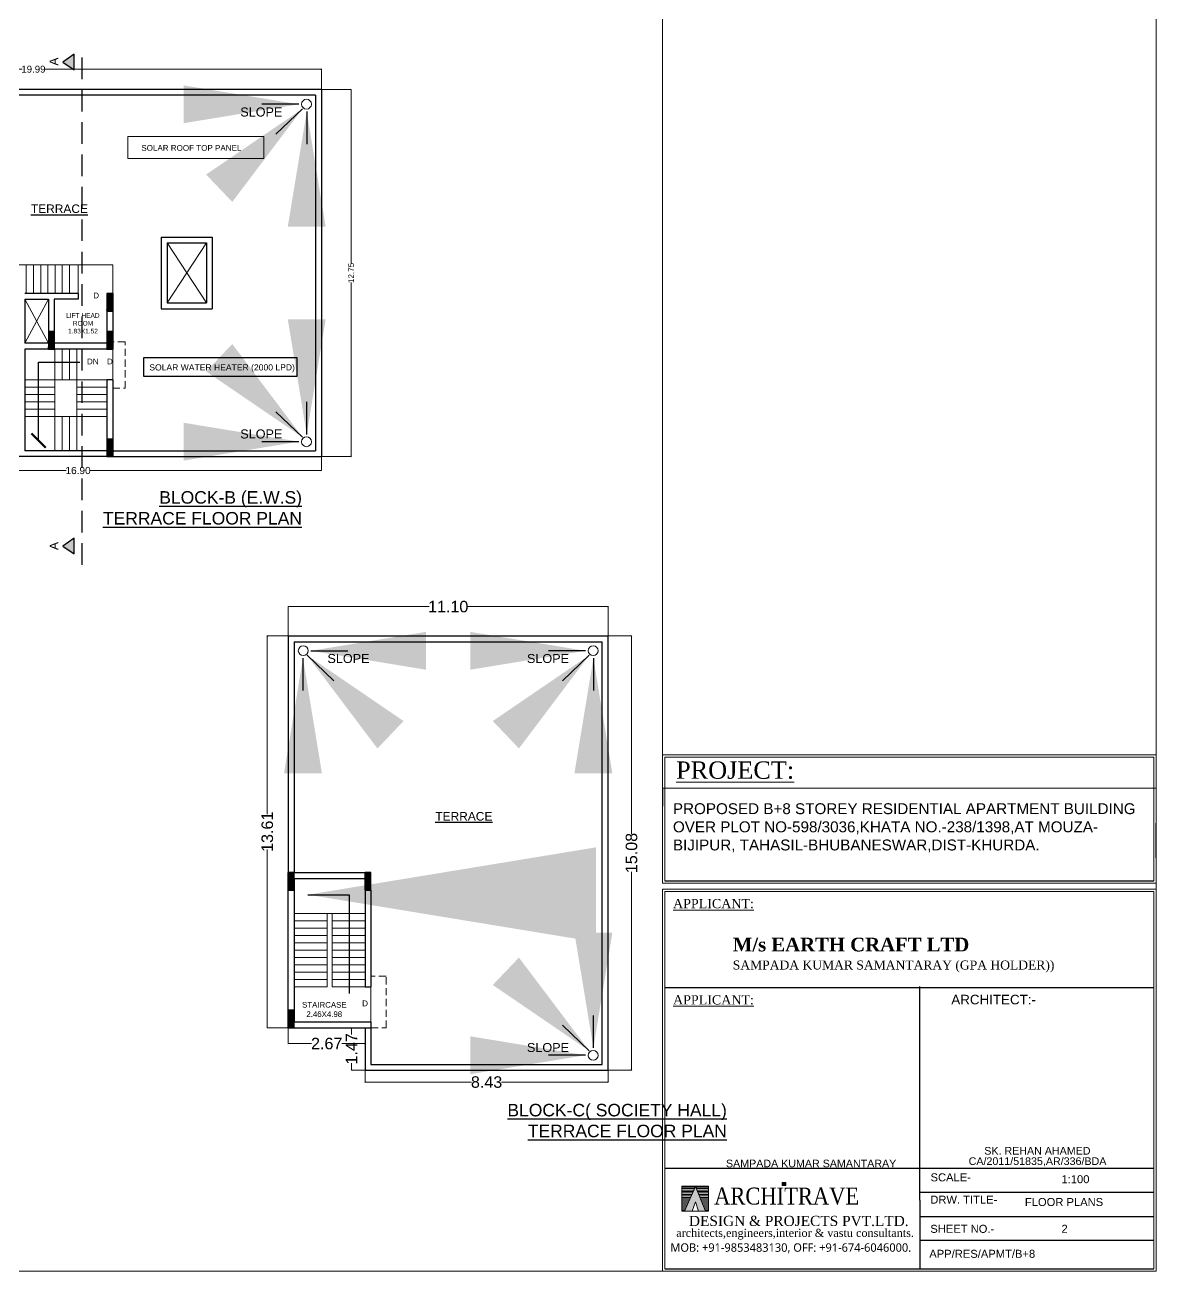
# Model space of a CAD drawing. Header units: metres. Extents: x 0 to 63445, y 32350 to 32804.
# Drawn here: x 63256.6 to 63295.86, y 32720.57 to 32763.85 of the extents above; entities that cross this region are included whole.
import ezdxf

# ---------------------------------------------------------------- set-up
doc = ezdxf.new("R2010")
doc.units = ezdxf.units.M
doc.header["$MEASUREMENT"] = 0
doc.header["$PDMODE"] = 34
doc.header["$PDSIZE"] = -10
doc.linetypes.add('ACAD_ISO03W100', pattern=[30, 12, -18])
doc.linetypes.add('DASHED2', pattern=[0.375, 0.25, -0.125])
doc.layers.get('0').update_dxf_attribs({"lineweight": 25})
for name, color, linetype, lineweight in [('ar-ic', 65, 'ACAD_ISO03W100', 20), ('colum', 1, 'Continuous', 30), ('COLUMN', 1, 'Continuous', 30), ('DIM', 56, 'Continuous', 20), ('elev', 252, 'Continuous', 20), ('ELEVATION', 142, 'Continuous', 9), ('hatch', 251, 'Continuous', 20), ('site', 15, 'Continuous', 50), ('STEPS', 114, 'Continuous', 20), ('TEXT-2', 65, 'Continuous', 18), ('wall', 7, 'Continuous', 30), ('window', 154, 'Continuous', 9)]:
    doc.layers.add(name, color=color, linetype=linetype, lineweight=lineweight)
doc.layers.add('text', color=65, linetype='Continuous')
doc.styles.add('8IN', font='arial.ttf', dxfattribs={"height": 8})
doc.styles.add('AutoDCRFont', font='arial.ttf')
doc.styles.add('Schedule', font='arial.ttf')
doc.styles.add('small int', font='arial.ttf', dxfattribs={"height": 18})
doc.styles.get("Standard").update_dxf_attribs({"font": 'arial.ttf', "height": 0.4})
doc.styles.add('style1', font='verdana.ttf', dxfattribs={"height": 8})
doc.styles.add('TNR', font='times.ttf', dxfattribs={"height": 0.5})
doc.dimstyles.new('ARCHANA', dxfattribs={"dimscale": 0, "dimtxt": 0.5, "dimasz": 0.5, "dimexe": 0, "dimexo": 0, "dimgap": 0, "dimtad": 0, "dimzin": 0, "dimdsep": 46, "dimtxsty": 'TNR', "dimblk": 'ARCHTICK', "dimcen": 0.09, "dimclrd": 36, "dimclre": 36, "dimclrt": 7, "dimadec": 0, "dimazin": 0, "dimtfac": 1, "dimtofl": 0, "dimtmove": 0, "dimatfit": 3, "dimldrblk": 'ARCHTICK', "dimfxl": 1, "dimfrac": 2, "dimtolj": 1, "dimtzin": 0, "dimlwd": -1, "dimlwe": -1, "dimarcsym": 0})
doc.dimstyles.new('interior', dxfattribs={"dimtxt": 7, "dimasz": 4, "dimexe": 0.18, "dimexo": 0.0625, "dimgap": 0.09, "dimtad": 0, "dimdec": 0, "dimzin": 0, "dimdsep": 46, "dimlunit": 3, "dimtxsty": 'Standard', "dimblk": 'OPEN90', "dimcen": 0.09, "dimse1": 1, "dimse2": 1, "dimadec": 0, "dimazin": 0, "dimtfac": 1, "dimtdec": 0, "dimtofl": 0, "dimtmove": 0, "dimatfit": 3, "dimfxl": 1, "dimtolj": 1, "dimtzin": 0, "dimarcsym": 0})
doc.dimstyles.new('STD', dxfattribs={"dimtxt": 10, "dimasz": 10, "dimexe": 0, "dimexo": 0, "dimgap": 0.09, "dimtad": 0, "dimdec": 0, "dimzin": 0, "dimdsep": 46, "dimlunit": 4, "dimtxsty": 'small int', "dimcen": 0.09, "dimclrd": 75, "dimclre": 75, "dimadec": 0, "dimazin": 0, "dimtfac": 1, "dimtdec": 0, "dimtofl": 0, "dimtmove": 0, "dimatfit": 3, "dimfxl": 1, "dimtolj": 1, "dimtzin": 0, "dimarcsym": 0})

# ---------------------------------------------------------------- blocks, each defined once
blk = doc.blocks.new('A$C0B513BB3')
at = {"layer": 'DIM', "linetype": 'Continuous', "ltscale": 4}
for points in [[(25.48, 11.12), (25.48, 11.68), (24.8, 11.68), (24.8, 11.12)], [(8.52, 8.06), (9.14, 6.3), (10.43, 6.3), (8.52, 10.94), (6.5, 6.3), (7.9, 6.3)]]:
    blk.add_hatch(color=256, dxfattribs=at).paths.add_polyline_path(points)
at = {"layer": 'elev', "linetype": 'Continuous', "ltscale": 4}
h = blk.add_hatch(dxfattribs=at)
h.set_pattern_fill('ANSI31', color=256, scale=2.203152, angle=315, style=0)
h.set_pattern_definition([(0, (-1084157.21118, 953609.95078), (0, 0.275393986563), [])])
h.paths.add_polyline_path([(10.96, 10.98), (6.02, 10.98), (6.02, 6.3), (6.5, 6.3), (8.52, 10.94), (10.43, 6.3), (10.96, 6.3)])
at = {"layer": 'DIM', "linetype": 'Continuous', "ltscale": 4}
for p, q in [((6.5, 6.3), (8.52, 10.94)), ((8.52, 10.94), (10.43, 6.3)), ((7.9, 6.3), (8.52, 8.06)), ((9.14, 6.3), (8.52, 8.06))]:
    blk.add_line(p, q, dxfattribs=at)
for points in [[(24.8, 11.68), (25.48, 11.68), (25.48, 11.12), (24.8, 11.12)], [(6.02, 10.98), (10.96, 10.98), (10.96, 6.3), (6.02, 6.3)]]:
    blk.add_lwpolyline(points, close=True, dxfattribs=at)
at = {"layer": 'DIM', "linetype": 'Continuous', "ltscale": 4, "insert": (4.95, 3), "char_height": 2.6438, "width": 50.5651, "attachment_point": 1, "style": 'style1'}
blk.add_mtext('{\\fTimes New Roman|b0|i0|c0|p18;\\H0.57143x;architects,engineers,interior & vastu consultants.}', dxfattribs=at)
at = {"layer": 'wall', "ltscale": 20, "attachment_point": 1}
for s, insert, char_height, width in [('{\\fGabriola|b0|i0|c0|p82;\\H1.071x;    \\fGaramond|b0|i0|c0|p18;ARCHITRAVE\\H0.8667x; \\fTimes New Roman|b0|i0|c0|p18;\\P\\H0.6923x;DESIGN & PROJECTS PVT.LTD.}', (7.32, 10.72), 2.96104, 71.448), ('{\\fTrebuchet MS|b0|i0|c0|p34;MOB: +91-9853483130, OFF: +91-674-6046000.}', (3.85, 0.29), 1.5837, 99.5573)]:
    blk.add_mtext(s, dxfattribs=dict(at, insert=insert, char_height=char_height, width=width))
blk = doc.blocks.new('A$C7D115503')
at = {"layer": 'COLUMN', "ltscale": 3}
h = blk.add_hatch(dxfattribs=at)
h.set_pattern_fill('ANSI31', color=256, style=0)
h.paths.add_polyline_path([(-14.4, -11.6), (-6.4, -11.6), (-6.4, 12.4), (-14.4, 12.4)])
at = {"layer": 'COLUMN', "ltscale": 0.05}
for p, q in [((-14.4, 12.4), (-6.4, 12.4)), ((-14.4, 12.4), (-14.4, -11.6)), ((-6.4, 12.4), (-6.4, -11.6)), ((-6.4, -11.6), (-14.4, -11.6))]:
    blk.add_line(p, q, dxfattribs=at)
blk = doc.blocks.new('_ArchTick')
at = {"color": 0, "linetype": 'ByBlock', "const_width": 0.15}
blk.add_lwpolyline([(-0.5, -0.5), (0.5, 0.5)], dxfattribs=at)
blk = doc.blocks.new('*D390')
at = {"layer": 'Defpoints', "color": 0, "ltscale": 3, "transparency": 16777216}
for p in [(63265.74, 32742.634), (63265.012, 32729.028), (63265.74, 32729.028)]:
    blk.add_point(p, dxfattribs=at)
at = {"layer": 'DIM', "ltscale": 3, "transparency": 16777216}
for p, q in [((63265.74, 32742.634), (63265.012, 32742.634)), ((63265.012, 32742.634), (63265.012, 32736.448)), ((63265.012, 32729.028), (63265.012, 32735.213)), ((63265.74, 32729.028), (63265.012, 32729.028))]:
    blk.add_line(p, q, dxfattribs=at)
at = {"layer": 'DIM', "ltscale": 3, "transparency": 16777216, "xscale": 0.05, "yscale": 0.05, "zscale": 0.05}
for p, rotation in [((63265.012, 32742.634), 90), ((63265.012, 32729.028), 270)]:
    blk.add_blockref('_ArchTick', p, dxfattribs=dict(at, rotation=rotation))
at = {"layer": 'DIM', "color": 7, "ltscale": 3, "transparency": 16777216, "insert": (63265.012, 32735.831), "char_height": 0.4, "attachment_point": 5, "rotation": 90}
blk.add_mtext('\\A1;13.61', dxfattribs=at)
blk = doc.blocks.new('*D391')
at = {"layer": 'Defpoints', "color": 0, "ltscale": 3, "transparency": 16777216}
for p in [(63265.74, 32729.028), (63268.407, 32729.028), (63268.407, 32728.475)]:
    blk.add_point(p, dxfattribs=at)
at = {"layer": 'DIM', "ltscale": 3, "transparency": 16777216}
for p, q in [((63265.74, 32729.028), (63265.74, 32728.475)), ((63268.407, 32729.028), (63268.407, 32728.475)), ((63265.74, 32728.475), (63266.55, 32728.475)), ((63268.407, 32728.475), (63267.596, 32728.475))]:
    blk.add_line(p, q, dxfattribs=at)
at = {"layer": 'DIM', "ltscale": 3, "transparency": 16777216, "xscale": 0.05, "yscale": 0.05, "zscale": 0.05, "rotation": 180}
blk.add_blockref('_ArchTick', (63265.74, 32728.475), dxfattribs=at)
at = {"layer": 'DIM', "ltscale": 3, "transparency": 16777216, "xscale": 0.05, "yscale": 0.05, "zscale": 0.05}
blk.add_blockref('_ArchTick', (63268.407, 32728.475), dxfattribs=at)
at = {"layer": 'DIM', "color": 7, "ltscale": 3, "transparency": 16777216, "insert": (63267.073, 32728.475), "char_height": 0.4, "attachment_point": 5}
blk.add_mtext('\\A1;2.67', dxfattribs=at)
blk = doc.blocks.new('*D392')
at = {"layer": 'Defpoints', "color": 0, "ltscale": 3, "transparency": 16777216}
for p in [(63268.407, 32729.028), (63267.933, 32727.554), (63268.407, 32727.554)]:
    blk.add_point(p, dxfattribs=at)
at = {"layer": 'DIM', "ltscale": 3, "transparency": 16777216}
for p, q in [((63268.407, 32729.028), (63267.933, 32729.028)), ((63267.933, 32729.028), (63267.933, 32728.792)), ((63267.933, 32727.554), (63267.933, 32727.79)), ((63268.407, 32727.554), (63267.933, 32727.554))]:
    blk.add_line(p, q, dxfattribs=at)
at = {"layer": 'DIM', "ltscale": 3, "transparency": 16777216, "xscale": 0.05, "yscale": 0.05, "zscale": 0.05}
for p, rotation in [((63267.933, 32729.028), 90), ((63267.933, 32727.554), 270)]:
    blk.add_blockref('_ArchTick', p, dxfattribs=dict(at, rotation=rotation))
at = {"layer": 'DIM', "color": 7, "ltscale": 3, "transparency": 16777216, "insert": (63267.933, 32728.291), "char_height": 0.4, "attachment_point": 5, "rotation": 90}
blk.add_mtext('\\A1;1.47', dxfattribs=at)
blk = doc.blocks.new('*D393')
at = {"layer": 'Defpoints', "color": 0, "ltscale": 3, "transparency": 16777216}
for p in [(63268.407, 32727.554), (63276.84, 32727.554), (63276.84, 32727.137)]:
    blk.add_point(p, dxfattribs=at)
at = {"layer": 'DIM', "ltscale": 3, "transparency": 16777216}
for p, q in [((63268.407, 32727.554), (63268.407, 32727.137)), ((63276.84, 32727.554), (63276.84, 32727.137)), ((63268.407, 32727.137), (63272.104, 32727.137)), ((63276.84, 32727.137), (63273.143, 32727.137))]:
    blk.add_line(p, q, dxfattribs=at)
at = {"layer": 'DIM', "ltscale": 3, "transparency": 16777216, "xscale": 0.05, "yscale": 0.05, "zscale": 0.05, "rotation": 180}
blk.add_blockref('_ArchTick', (63268.407, 32727.137), dxfattribs=at)
at = {"layer": 'DIM', "ltscale": 3, "transparency": 16777216, "xscale": 0.05, "yscale": 0.05, "zscale": 0.05}
blk.add_blockref('_ArchTick', (63276.84, 32727.137), dxfattribs=at)
at = {"layer": 'DIM', "color": 7, "ltscale": 3, "transparency": 16777216, "insert": (63272.623, 32727.137), "char_height": 0.4, "attachment_point": 5}
blk.add_mtext('\\A1;8.43', dxfattribs=at)
blk = doc.blocks.new('*D394')
at = {"layer": 'Defpoints', "color": 0, "ltscale": 3, "transparency": 16777216}
for p in [(63276.84, 32743.65), (63265.74, 32742.634), (63276.84, 32742.634)]:
    blk.add_point(p, dxfattribs=at)
at = {"layer": 'DIM', "ltscale": 3, "transparency": 16777216}
for p, q in [((63265.74, 32742.634), (63265.74, 32743.65)), ((63265.74, 32743.65), (63270.634, 32743.65)), ((63276.84, 32743.65), (63271.945, 32743.65)), ((63276.84, 32742.634), (63276.84, 32743.65))]:
    blk.add_line(p, q, dxfattribs=at)
at = {"layer": 'DIM', "ltscale": 3, "transparency": 16777216, "xscale": 0.05, "yscale": 0.05, "zscale": 0.05, "rotation": 180}
blk.add_blockref('_ArchTick', (63265.74, 32743.65), dxfattribs=at)
at = {"layer": 'DIM', "ltscale": 3, "transparency": 16777216, "xscale": 0.05, "yscale": 0.05, "zscale": 0.05}
blk.add_blockref('_ArchTick', (63276.84, 32743.65), dxfattribs=at)
at = {"layer": 'DIM', "color": 7, "ltscale": 3, "transparency": 16777216, "insert": (63271.29, 32743.65), "char_height": 0.4, "attachment_point": 5}
blk.add_mtext('\\A1;11.10', dxfattribs=at)
blk = doc.blocks.new('*D395')
at = {"layer": 'Defpoints', "color": 0, "ltscale": 3, "transparency": 16777216}
for p in [(63276.84, 32742.634), (63276.84, 32727.554), (63277.654, 32727.554)]:
    blk.add_point(p, dxfattribs=at)
at = {"layer": 'DIM', "ltscale": 3, "transparency": 16777216}
for p, q in [((63276.84, 32742.634), (63277.654, 32742.634)), ((63277.654, 32742.634), (63277.654, 32735.75)), ((63277.654, 32727.554), (63277.654, 32734.437)), ((63276.84, 32727.554), (63277.654, 32727.554))]:
    blk.add_line(p, q, dxfattribs=at)
at = {"layer": 'DIM', "ltscale": 3, "transparency": 16777216, "xscale": 0.05, "yscale": 0.05, "zscale": 0.05}
for p, rotation in [((63277.654, 32742.634), 90), ((63277.654, 32727.554), 270)]:
    blk.add_blockref('_ArchTick', p, dxfattribs=dict(at, rotation=rotation))
at = {"layer": 'DIM', "color": 7, "ltscale": 3, "transparency": 16777216, "insert": (63277.654, 32735.094), "char_height": 0.4, "attachment_point": 5, "rotation": 90}
blk.add_mtext('\\A1;15.08', dxfattribs=at)
blk = doc.blocks.new('_Open90')
at = {"color": 0, "linetype": 'ByBlock', "lineweight": -2}
for p, q in [((-0.5, 0.5), (0, 0)), ((0, 0), (-1, 0)), ((0, 0), (-0.5, -0.5))]:
    blk.add_line(p, q, dxfattribs=at)
blk = doc.blocks.new('*D475')
at = {"layer": 'Defpoints', "color": 0, "ltscale": 3, "transparency": 16777216}
for p in [(63266.889, 32762.314), (63246.895, 32761.614), (63266.889, 32761.614)]:
    blk.add_point(p, dxfattribs=at)
at = {"layer": 'DIM', "ltscale": 3, "transparency": 16777216}
for p, q in [((63246.895, 32761.614), (63246.895, 32762.314)), ((63246.895, 32762.314), (63256.498, 32762.314)), ((63266.889, 32762.314), (63257.286, 32762.314)), ((63266.889, 32761.614), (63266.889, 32762.314))]:
    blk.add_line(p, q, dxfattribs=at)
at = {"layer": 'DIM', "ltscale": 3, "transparency": 16777216, "xscale": 0.05, "yscale": 0.05, "zscale": 0.05, "rotation": 180}
blk.add_blockref('_ArchTick', (63246.895, 32762.314), dxfattribs=at)
at = {"layer": 'DIM', "ltscale": 3, "transparency": 16777216, "xscale": 0.05, "yscale": 0.05, "zscale": 0.05}
blk.add_blockref('_ArchTick', (63266.889, 32762.314), dxfattribs=at)
at = {"layer": 'DIM', "color": 7, "ltscale": 3, "transparency": 16777216, "insert": (63256.892, 32762.314), "char_height": 0.4, "attachment_point": 5}
blk.add_mtext('\\A1;{\\H0.6x;19.99}', dxfattribs=at)
blk = doc.blocks.new('*D479')
at = {"layer": 'Defpoints', "color": 0, "ltscale": 3, "transparency": 16777216}
for p in [(63249.994, 32748.862), (63266.889, 32748.862), (63266.889, 32748.376)]:
    blk.add_point(p, dxfattribs=at)
at = {"layer": 'DIM', "ltscale": 3, "transparency": 16777216}
for p, q in [((63249.994, 32748.862), (63249.994, 32748.376)), ((63266.889, 32748.862), (63266.889, 32748.376)), ((63249.994, 32748.376), (63258.032, 32748.376)), ((63266.889, 32748.376), (63258.851, 32748.376))]:
    blk.add_line(p, q, dxfattribs=at)
at = {"layer": 'DIM', "ltscale": 3, "transparency": 16777216, "xscale": 0.05, "yscale": 0.05, "zscale": 0.05, "rotation": 180}
blk.add_blockref('_ArchTick', (63249.994, 32748.376), dxfattribs=at)
at = {"layer": 'DIM', "ltscale": 3, "transparency": 16777216, "xscale": 0.05, "yscale": 0.05, "zscale": 0.05}
blk.add_blockref('_ArchTick', (63266.889, 32748.376), dxfattribs=at)
at = {"layer": 'DIM', "color": 7, "ltscale": 3, "transparency": 16777216, "insert": (63258.442, 32748.376), "char_height": 0.4, "attachment_point": 5}
blk.add_mtext('\\A1;{\\H0.625x;16.90}', dxfattribs=at)
blk = doc.blocks.new('*D480')
at = {"layer": 'Defpoints', "color": 0, "ltscale": 3, "transparency": 16777216}
for p in [(63266.889, 32761.614), (63266.889, 32748.862), (63267.922, 32748.862)]:
    blk.add_point(p, dxfattribs=at)
at = {"layer": 'DIM', "ltscale": 3, "transparency": 16777216}
for p, q in [((63266.889, 32761.614), (63267.922, 32761.614)), ((63267.922, 32761.614), (63267.922, 32755.567)), ((63267.922, 32748.862), (63267.922, 32754.909)), ((63266.889, 32748.862), (63267.922, 32748.862))]:
    blk.add_line(p, q, dxfattribs=at)
at = {"layer": 'DIM', "ltscale": 3, "transparency": 16777216, "xscale": 0.05, "yscale": 0.05, "zscale": 0.05}
for p, rotation in [((63267.922, 32761.614), 90), ((63267.922, 32748.862), 270)]:
    blk.add_blockref('_ArchTick', p, dxfattribs=dict(at, rotation=rotation))
at = {"layer": 'DIM', "color": 7, "ltscale": 3, "transparency": 16777216, "insert": (63267.922, 32755.238), "char_height": 0.4, "attachment_point": 5, "rotation": 90}
blk.add_mtext('\\A1;{\\H0.5x;12.75}', dxfattribs=at)

msp = doc.modelspace()

# ---------------------------------------------------------------- hatches: boundary and pattern name
at = {"layer": 'wall', "ltscale": 3}
for points in [[(63258.302, 32762.2959), (63258.302, 32762.8377), (63257.9129, 32762.5578)], [(63258.302, 32745.4886), (63258.302, 32746.0304), (63257.9129, 32745.7506)]]:
    msp.add_hatch(color=252, dxfattribs=at).paths.add_polyline_path(points)

# ---------------------------------------------------------------- linework, layer by layer
at = {"lineweight": 20}
msp.add_lwpolyline([(63260.1695, 32759.9817), (63264.8959, 32759.9817), (63264.8959, 32759.219), (63260.1695, 32759.219)], close=True, dxfattribs=at)
for centre in [(63266.3716, 32761.1003), (63266.3716, 32749.3756), (63266.2572, 32742.1203), (63276.3223, 32742.1203), (63276.3223, 32728.0675)]:
    msp.add_circle(centre, 0.1703, dxfattribs=at)
at = {"layer": 'colum', "linetype": 'DASHED2', "ltscale": 3}
msp.add_lwpolyline([(63258.5837, 32745.0991), (63258.5837, 32763.0446)], dxfattribs=at)
at = {"layer": 'ELEVATION', "ltscale": 20}
for p, q in [((63278.7271, 32734.5721), (63278.7357, 32804.4763)), ((63278.8051, 32733.7588), (63295.7832, 32733.7588))]:
    msp.add_line(p, q, dxfattribs=at)
for points in [[(63164.5545, 32720.575), (63295.8612, 32720.575), (63295.8612, 32804.4763), (63164.5545, 32804.4763)], [(63278.7271, 32738.5053), (63295.8612, 32738.5053), (63295.8612, 32734.0479), (63278.7271, 32734.0479)], [(63278.8051, 32738.4273), (63295.7832, 32738.4273), (63295.7832, 32734.1258), (63278.8051, 32734.1258)], [(63278.7271, 32733.8367), (63295.8612, 32733.8367), (63295.8612, 32720.575), (63278.7271, 32720.575)], [(63278.8051, 32733.7588), (63295.7832, 32733.7588), (63295.7832, 32720.6529), (63278.8051, 32720.6529)]]:
    msp.add_lwpolyline(points, close=True, dxfattribs=at)
msp.add_lwpolyline([(63295.8526, 32734.9248), (63295.8612, 32737.3474), (63278.7357, 32737.3474), (63278.7271, 32736.0827)], dxfattribs=at)
at = {"layer": 'hatch', "ltscale": 0.05}
for p, q in [((63262.9013, 32754.1965), (63261.5296, 32756.2794)), ((63262.9013, 32756.2794), (63261.5296, 32754.1965))]:
    msp.add_line(p, q, dxfattribs=at)
at = {"layer": 'STEPS'}
for p, q in [((63258.4431, 32755.5267), (63256.395, 32755.5267)), ((63256.645, 32755.5267), (63256.645, 32754.5267)), ((63256.895, 32755.5267), (63256.895, 32754.5267)), ((63257.145, 32755.5267), (63257.145, 32754.5267)), ((63257.395, 32755.5267), (63257.395, 32754.5267)), ((63257.645, 32755.5267), (63257.645, 32754.5267)), ((63257.895, 32755.5267), (63257.895, 32754.5267)), ((63258.145, 32755.5267), (63258.145, 32754.5267)), ((63258.4431, 32754.5267), (63258.4431, 32755.5267)), ((63258.4431, 32755.5267), (63259.6463, 32755.5267)), ((63259.6463, 32755.5267), (63259.6463, 32754.5267)), ((63257.411, 32754.3235), (63256.5982, 32752.7995)), ((63256.5982, 32754.3235), (63257.411, 32752.7995)), ((63257.6397, 32752.5963), (63257.6397, 32749.0656)), ((63257.8937, 32752.5963), (63257.8937, 32751.5294)), ((63258.1477, 32752.5963), (63258.1477, 32751.5294)), ((63258.4017, 32752.5963), (63258.4017, 32749.0656)), ((63259.6463, 32751.5294), (63259.6463, 32752.5963)), ((63259.4431, 32751.5294), (63256.5982, 32751.5294)), ((63257.6397, 32751.2754), (63256.5982, 32751.2754)), ((63257.6397, 32751.0214), (63256.5982, 32751.0214)), ((63259.4431, 32751.2754), (63258.4017, 32751.2754)), ((63259.4431, 32751.0214), (63258.4017, 32751.0214)), ((63257.6397, 32750.7674), (63256.5982, 32750.7674)), ((63257.6397, 32750.5134), (63256.5982, 32750.5134)), ((63259.4431, 32750.7674), (63258.4017, 32750.7674)), ((63259.4431, 32750.5134), (63258.4017, 32750.5134)), ((63259.4431, 32750.2594), (63256.5982, 32750.2594)), ((63257.8937, 32750.2594), (63257.8937, 32749.0656)), ((63258.1477, 32750.2594), (63258.1477, 32749.0656)), ((63265.9429, 32732.99), (63268.4068, 32732.99)), ((63267.0859, 32732.99), (63267.0859, 32730.4499)), ((63267.2637, 32732.99), (63267.2637, 32730.4499)), ((63265.9429, 32732.736), (63267.0859, 32732.736)), ((63265.9429, 32732.482), (63267.0859, 32732.482)), ((63267.2637, 32732.736), (63268.4068, 32732.736)), ((63267.2637, 32732.482), (63268.4068, 32732.482)), ((63265.9429, 32732.228), (63267.0859, 32732.228)), ((63265.9429, 32731.974), (63267.0859, 32731.974)), ((63267.2637, 32732.228), (63268.4068, 32732.228)), ((63267.2637, 32731.974), (63268.4068, 32731.974)), ((63265.9429, 32731.72), (63267.0859, 32731.72)), ((63265.9429, 32731.466), (63267.0859, 32731.466)), ((63267.2637, 32731.72), (63268.4068, 32731.72)), ((63267.2637, 32731.466), (63268.4068, 32731.466)), ((63265.9429, 32731.212), (63267.0859, 32731.212)), ((63267.2637, 32731.212), (63268.4068, 32731.212)), ((63265.9429, 32730.958), (63267.0859, 32730.958)), ((63265.9429, 32730.704), (63267.0859, 32730.704)), ((63267.2637, 32730.958), (63268.4068, 32730.958)), ((63267.2637, 32730.704), (63268.4068, 32730.704)), ((63265.9429, 32730.4499), (63267.0859, 32730.4499)), ((63267.2637, 32730.4499), (63268.4068, 32730.4499)), ((63268.61, 32729.2307), (63268.61, 32730.4499))]:
    msp.add_line(p, q, dxfattribs=at)
at = {"layer": 'text'}
for p, q in [((63278.8051, 32734.1258), (63295.7832, 32734.1258)), ((63278.8051, 32720.6529), (63295.7832, 32720.6529))]:
    msp.add_line(p, q, dxfattribs=at)
at = {"layer": 'text', "ltscale": 0.01}
for p, q in [((63278.8051, 32730.4263), (63295.787, 32730.4263)), ((63279.6332, 32730.4263), (63295.787, 32730.4263)), ((63287.6665, 32723.0363), (63287.6665, 32730.4599)), ((63278.8051, 32724.1446), (63295.7832, 32724.1446)), ((63287.6665, 32723.3132), (63295.7832, 32723.3132)), ((63287.6665, 32723.0363), (63287.6665, 32720.6529)), ((63287.6665, 32722.4747), (63295.7832, 32722.4747)), ((63287.6665, 32721.6433), (63295.7832, 32721.6433)), ((63278.8051, 32720.6529), (63295.7832, 32720.6529)), ((63278.9036, 32720.6529), (63295.7832, 32720.6529))]:
    msp.add_line(p, q, dxfattribs=at)
at = {"layer": 'wall', "ltscale": 3}
for p, q in [((63258.302, 32762.8377), (63257.9129, 32762.5578)), ((63258.302, 32762.2959), (63258.302, 32762.8377)), ((63257.9129, 32762.5578), (63258.302, 32762.2959)), ((63258.302, 32746.0304), (63257.9129, 32745.7506)), ((63257.9129, 32745.7506), (63258.302, 32745.4886)), ((63258.302, 32745.4886), (63258.302, 32746.0304))]:
    msp.add_line(p, q, dxfattribs=at)
at = {"layer": 'wall'}
for p, q in [((63266.8892, 32761.6135), (63246.8951, 32761.6135)), ((63266.6892, 32761.4135), (63247.0951, 32761.4135)), ((63266.6892, 32761.4135), (63266.6892, 32749.0624)), ((63266.8892, 32761.6135), (63266.8892, 32748.8624)), ((63261.3296, 32756.4794), (63261.3296, 32753.9965)), ((63261.5296, 32756.2794), (63261.5296, 32754.1965)), ((63258.4431, 32754.5267), (63256.5982, 32754.5267)), ((63259.6463, 32754.5267), (63259.4431, 32754.5267)), ((63259.6463, 32754.5267), (63259.6463, 32752.5963)), ((63256.5982, 32754.3235), (63256.5982, 32752.7995)), ((63256.5982, 32754.3235), (63256.5982, 32753.7139)), ((63256.5982, 32754.3235), (63257.411, 32754.3235)), ((63257.411, 32754.3235), (63257.411, 32752.7995)), ((63258.4431, 32754.3235), (63257.6143, 32754.3235)), ((63257.6143, 32754.3235), (63257.6143, 32752.7995)), ((63259.4431, 32754.3235), (63259.4431, 32752.7995)), ((63261.3296, 32753.9965), (63263.1013, 32753.9965)), ((63261.5296, 32754.1965), (63262.9013, 32754.1965)), ((63256.5982, 32753.2466), (63256.5982, 32752.7995)), ((63257.411, 32752.7995), (63256.5982, 32752.7995)), ((63259.4431, 32752.7995), (63257.6143, 32752.7995)), ((63259.6463, 32752.5963), (63256.5982, 32752.5963)), ((63256.5982, 32752.5963), (63256.5982, 32749.7158)), ((63259.4431, 32751.5294), (63259.4431, 32749.0656)), ((63259.6463, 32751.5294), (63259.4431, 32751.5294)), ((63259.6463, 32751.5294), (63259.6463, 32748.8624)), ((63256.5982, 32751.3008), (63256.5982, 32749.0656)), ((63259.6463, 32748.8624), (63256.395, 32748.8624)), ((63259.4431, 32749.0656), (63256.5982, 32749.0656)), ((63265.7397, 32742.6335), (63265.7397, 32734.4125)), ((63265.7397, 32742.6335), (63276.8398, 32742.6335)), ((63265.9397, 32742.4335), (63265.9397, 32734.4125)), ((63265.9397, 32742.4335), (63276.6398, 32742.4335)), ((63276.6398, 32727.7543), (63276.6398, 32742.4335)), ((63276.8398, 32727.5543), (63276.8398, 32742.6335)), ((63265.9429, 32734.4125), (63268.483, 32734.4125)), ((63265.9429, 32734.2093), (63265.9429, 32729.2307)), ((63265.9429, 32734.2093), (63268.4068, 32734.2093)), ((63268.4068, 32734.2093), (63268.4068, 32730.4499)), ((63265.7397, 32729.0275), (63265.9429, 32729.0275)), ((63265.9429, 32729.2307), (63268.61, 32729.2307)), ((63265.9429, 32729.0275), (63268.61, 32729.0275)), ((63268.4068, 32729.0275), (63268.4068, 32727.5543)), ((63268.6068, 32729.0275), (63268.6068, 32727.7543)), ((63268.61, 32729.2307), (63268.61, 32729.0275)), ((63268.4068, 32727.5543), (63276.8398, 32727.5543)), ((63268.6068, 32727.7543), (63276.6398, 32727.7543))]:
    msp.add_line(p, q, dxfattribs=at)
at = {"layer": 'wall', "ltscale": 0.5}
for p, q in [((63261.3296, 32756.4794), (63263.1013, 32756.4794)), ((63261.5296, 32756.2794), (63262.9013, 32756.2794)), ((63262.9013, 32756.2794), (63262.9013, 32754.1965)), ((63263.1013, 32756.4794), (63263.1013, 32753.9965)), ((63258.4431, 32754.5267), (63258.4431, 32754.3235)), ((63259.6463, 32749.0624), (63266.6892, 32749.0624)), ((63259.6463, 32748.8624), (63266.8892, 32748.8624)), ((63265.7397, 32729.6371), (63265.7397, 32733.8028)), ((63268.61, 32733.8028), (63268.61, 32730.4499)), ((63268.4068, 32730.4499), (63268.61, 32730.4499))]:
    msp.add_line(p, q, dxfattribs=at)
at = {"layer": 'wall'}
msp.add_lwpolyline([(63260.7287, 32752.3055), (63266.0375, 32752.3055), (63266.0375, 32751.6485), (63260.7287, 32751.6485)], close=True, dxfattribs=at)
at = {"layer": 'window', "color": 8, "linetype": 'DASHED2'}
for p, q in [((63260.0758, 32752.846), (63259.6463, 32752.846)), ((63260.0758, 32751.2333), (63260.0758, 32752.846)), ((63259.6463, 32751.2333), (63260.0758, 32751.2333)), ((63269.133, 32730.8202), (63268.61, 32730.8202)), ((63269.133, 32729.0275), (63269.133, 32730.8202)), ((63268.61, 32729.0275), (63269.133, 32729.0275))]:
    msp.add_line(p, q, dxfattribs=at)

# ---------------------------------------------------------------- block references
at = {"layer": 'COLUMN', "ltscale": 0.05, "xscale": -0.025400733691282, "yscale": 0.025400733691282, "zscale": 0.025400733691282}
for p in [(63259.2815, 32754.2114), (63257.2494, 32752.8905), (63259.2815, 32752.8905), (63259.2815, 32749.1566)]:
    msp.add_blockref('A$C7D115503', p, dxfattribs=at)
at = {"layer": 'COLUMN', "ltscale": 0.05, "xscale": -0.025400733691282, "yscale": 0.025400733691282, "zscale": 0.025400733691282, "rotation": 180}
for p in [(63266.1045, 32734.1182), (63268.7716, 32734.1182), (63266.1045, 32729.3428)]:
    msp.add_blockref('A$C7D115503', p, dxfattribs=at)
at = {"layer": 'site', "xscale": 0.1854732339993969, "yscale": 0.1854732339993969, "zscale": 0.1854732339993969}
msp.add_blockref('A$C0B513BB3', (63278.2884, 32721.4857), dxfattribs=at)

# ---------------------------------------------------------------- texts
at = {"style": '8IN'}
for s, height, p in [('SLOPE', 0.31338, (63264.0736, 32760.6719)), ('SOLAR ROOF TOP PANEL', 0.199781, (63260.638, 32759.4817)), ('%%UTERRACE', 0.2967, (63256.8053, 32757.3211)), ('SOLAR WATER HEATER (2000 LPD)', 0.212785, (63260.9151, 32751.8529)), ('SLOPE', 0.31338, (63264.0736, 32749.4904)), ('SLOPE', 0.31338, (63267.0991, 32741.6919)), ('SLOPE', 0.31338, (63274.0243, 32741.6919)), ('%%UTERRACE', 0.2967, (63270.8432, 32736.2205)), ('SLOPE', 0.31338, (63274.0243, 32728.1823))]:
    msp.add_text(s, height=height, dxfattribs=at).set_placement(p)
at = {"layer": 'ar-ic', "ltscale": 0.01, "style": 'Schedule'}
for s, height, p in [('SCALE-', 0.27776, (63288.0333, 32723.6913)), ('1:100', 0.27776, (63292.5777, 32723.6265)), ('DRW. TITLE-', 0.277758, (63288.0245, 32722.9172)), ('FLOOR PLANS', 0.277758, (63291.3086, 32722.8344)), ('SHEET NO.-', 0.27776, (63288.0245, 32721.9033)), ('2', 0.2778, (63292.5777, 32721.9056)), ('APP/RES/APMT/B+8', 0.277758, (63287.9896, 32721.036))]:
    msp.add_text(s, height=height, dxfattribs=at).set_placement(p)
at = {"layer": 'text'}
for s, insert, char_height, width, attachment_point in [('D', (63259.1705, 32754.3554), 0.2019, 0.534981, 9), ('\\pi1.44578;LIFT HEAD \\P\\pi1.67616;ROOM\\P\\pi1.51248;1.83X1.52', (63256.5837, 32753.1357), 0.162565, 4.023756, 7), ('DN', (63259.1565, 32752.0628), 0.20194, 0.534981, 9), ('D', (63259.6463, 32752.0628), 0.2019, 0.534981, 9), ('{\\LBLOCK-B (E.W.S)\\PTERRACE FLOOR PLAN}', (63266.2153, 32746.4965), 0.434262, 16.316506, 9), ('\\pi1.82627;STAIRCASE\\P\\pi1.97385;2.46X4.98', (63264.3929, 32729.3974), 0.1951, 5.170476, 7), ('\\pi2.84996,t6.50767;D', (63265.4517, 32729.7694), 0.203206, 5.867919, 7), ('{\\LBLOCK-C( SOCIETY HALL)\\PTERRACE FLOOR PLAN }', (63280.963, 32725.2176), 0.434262, 16.316506, 9)]:
    msp.add_mtext(s, dxfattribs=dict(at, insert=insert, char_height=char_height, width=width, attachment_point=attachment_point))
at = {"layer": 'TEXT-2', "ltscale": 0.01, "style": 'Schedule'}
for s, height, p in [('ARCHITECT:-', 0.332268, (63288.7535, 32729.8384)), ('CA/2011/51835,AR/336/BDA', 0.265389, (63289.3565, 32724.26)), ('SK. REHAN AHAMED', 0.265389, (63289.8984, 32724.6192)), ('SAMPADA KUMAR SAMANTARAY', 0.265389, (63280.932, 32724.1787))]:
    msp.add_text(s, height=height, dxfattribs=at).set_placement(p)
at = {"layer": 'TEXT-2', "char_height": 0.3, "width": 0.271413, "attachment_point": 1, "rotation": 90, "style": 'AutoDCRFont'}
for insert in [(63257.4541, 32762.4398), (63257.4541, 32745.617)]:
    msp.add_mtext('A', dxfattribs=dict(at, insert=insert))
at = {"layer": 'TEXT-2', "ltscale": 20, "attachment_point": 1}
for s, insert, char_height, width in [('{\\fTimes New Roman|b0|i0|c0|p18;\\LPROJECT:}', (63279.2016, 32738.2757), 0.602779, 19.13649), ('{\\fTimes New Roman|b0|i0|c0|p18;\\LAPPLICANT:}', (63279.0951, 32733.4974), 0.321458, 14.650922), ('{\\fTimes New Roman|b1|i0|c0|p18;M/s EARTH CRAFT LTD\\P\\fTimes New Roman|b0|i0|c0|p18;\\H0.65455x;SAMPADA KUMAR SAMANTARAY (GPA HOLDER))}', (63281.1689, 32732.1533), 0.475967, 23.430945), ('{\\fTimes New Roman|b0|i0|c0|p18;\\LAPPLICANT:}', (63279.0951, 32730.1558), 0.321458, 14.650922)]:
    msp.add_mtext(s, dxfattribs=dict(at, insert=insert, char_height=char_height, width=width))
at = {"layer": 'TEXT-2', "ltscale": 0.01, "insert": (63279.0911, 32736.822), "char_height": 0.3778886, "width": 16.530604, "attachment_point": 1, "style": 'Schedule'}
msp.add_mtext('PROPOSED B+8 STOREY RESIDENTIAL APARTMENT BUILDING OVER PLOT NO-598/3036,KHATA NO.-238/1398,AT MOUZA- BIJIPUR, TAHASIL-BHUBANESWAR,DIST-KHURDA.', dxfattribs=at)

# ---------------------------------------------------------------- dimensions: what is measured, and where the dimension line sits
at = {"layer": 'DIM', "ltscale": 3}
for base, p1, p2, text, picture, middle in [((63266.8892, 32762.3135), (63246.8951, 32761.6135), (63266.8892, 32761.6135), '{\\H0.6x;<>}', '*D475', (63256.8922, 32762.3135)), ((63266.8892, 32748.3758), (63249.994, 32748.8624), (63266.8892, 32748.8624), '{\\H0.625x;<>}', '*D479', (63258.4416, 32748.3758))]:
    dim = msp.add_linear_dim(base=base, p1=p1, p2=p2, text=text, dimstyle='ARCHANA', override={"dimscale": 1, "dimtxt": 0.278, "dimasz": 0.05, "dimtxsty": 'Standard', "dimclrd": 256, "dimclre": 256, "dimfxl": 5, "dimfxlon": 1, "dimarcsym": 1}, dxfattribs=at)
    dim.commit()
    dim.dimension.update_dxf_attribs({"geometry": picture, "text_midpoint": middle})
dim = msp.add_linear_dim(base=(63267.9225, 32748.8624), p1=(63266.8892, 32761.6135), p2=(63266.8892, 32748.8624), angle=90, text='{\\H0.5x;<>}', dimstyle='ARCHANA', override={"dimscale": 1, "dimtxt": 0.278, "dimasz": 0.05, "dimtxsty": 'Standard', "dimclrd": 256, "dimclre": 256, "dimfxl": 5, "dimfxlon": 1, "dimarcsym": 1}, dxfattribs=at)
dim.commit()
dim.dimension.update_dxf_attribs({"geometry": '*D480', "text_midpoint": (63267.9225, 32755.2379)})
for base, p1, p2, picture, middle in [((63276.8398, 32743.65), (63265.7397, 32742.6335), (63276.8398, 32742.6335), '*D394', (63271.2898, 32743.65)), ((63268.4068, 32728.4752), (63265.7397, 32729.0275), (63268.4068, 32729.0275), '*D391', (63267.0732, 32728.4752)), ((63276.8398, 32727.1373), (63268.4068, 32727.5543), (63276.8398, 32727.5543), '*D393', (63272.6233, 32727.1373))]:
    dim = msp.add_linear_dim(base=base, p1=p1, p2=p2, dimstyle='ARCHANA', override={"dimscale": 1, "dimtxt": 0.278, "dimasz": 0.05, "dimtxsty": 'Standard', "dimclrd": 256, "dimclre": 256, "dimfxl": 5, "dimfxlon": 1, "dimarcsym": 1}, dxfattribs=at)
    dim.commit()
    dim.dimension.update_dxf_attribs({"geometry": picture, "text_midpoint": middle})
for base, p1, p2, picture, middle in [((63265.0119, 32729.0275), (63265.7397, 32742.6335), (63265.7397, 32729.0275), '*D390', (63265.0119, 32735.8305)), ((63277.6541, 32727.5543), (63276.8398, 32742.6335), (63276.8398, 32727.5543), '*D395', (63277.6541, 32735.0939)), ((63267.9331, 32727.5543), (63268.4068, 32729.0275), (63268.4068, 32727.5543), '*D392', (63267.9331, 32728.2909))]:
    dim = msp.add_linear_dim(base=base, p1=p1, p2=p2, angle=90, dimstyle='ARCHANA', override={"dimscale": 1, "dimtxt": 0.278, "dimasz": 0.05, "dimtxsty": 'Standard', "dimclrd": 256, "dimclre": 256, "dimfxl": 5, "dimfxlon": 1, "dimarcsym": 1}, dxfattribs=at)
    dim.commit()
    dim.dimension.update_dxf_attribs({"geometry": picture, "text_midpoint": middle})

# ---------------------------------------------------------------- leaders
at = {"lineweight": 20}
for points in [[(63266.1044, 32761.0964), (63264.8226, 32761.0964)], [(63266.2345, 32760.9431), (63265.3074, 32760.0579)], [(63266.3794, 32760.8449), (63266.3794, 32759.7149)], [(63266.3794, 32749.631), (63266.3794, 32750.761)], [(63266.2345, 32749.5328), (63265.3074, 32750.4179)], [(63266.1044, 32749.3794), (63264.8226, 32749.3794)], [(63266.5245, 32742.1164), (63267.8063, 32742.1164)], [(63276.0551, 32742.1164), (63274.7732, 32742.1164)], [(63266.2495, 32741.8649), (63266.2495, 32740.7349)], [(63266.3944, 32741.963), (63267.3215, 32741.0779)], [(63276.1852, 32741.963), (63275.258, 32741.0779)], [(63276.33, 32741.8649), (63276.33, 32740.7349)], [(63276.33, 32728.3229), (63276.33, 32729.4529)], [(63276.1852, 32728.2247), (63275.258, 32729.1098)], [(63276.0551, 32728.0714), (63274.7732, 32728.0714)]]:
    msp.add_leader(points, dimstyle='interior', override={"dimgap": 0.09, "dimtad": 0, "dimfxl": 6}, dxfattribs=at)
at = {"layer": 'wall', "ltscale": 0.5}
msp.add_leader([(63257.0725, 32749.4145), (63257.0725, 32752.1354), (63258.5, 32752.1354)], dimstyle='ARCHANA', override={"dimscale": 1, "dimfxl": 6, "dimarcsym": 1}, dxfattribs=at)
at = {"layer": 'wall'}
msp.add_leader([(63266.4224, 32733.6465), (63267.8489, 32733.6465), (63267.8489, 32730.2198)], dimstyle='STD', override={"dimtxt": 18, "dimgap": 0.09, "dimtad": 0, "dimfxl": 6, "dimfxlon": 1, "dimarcsym": 1}, dxfattribs=at)

doc.saveas('drawing.dxf')
